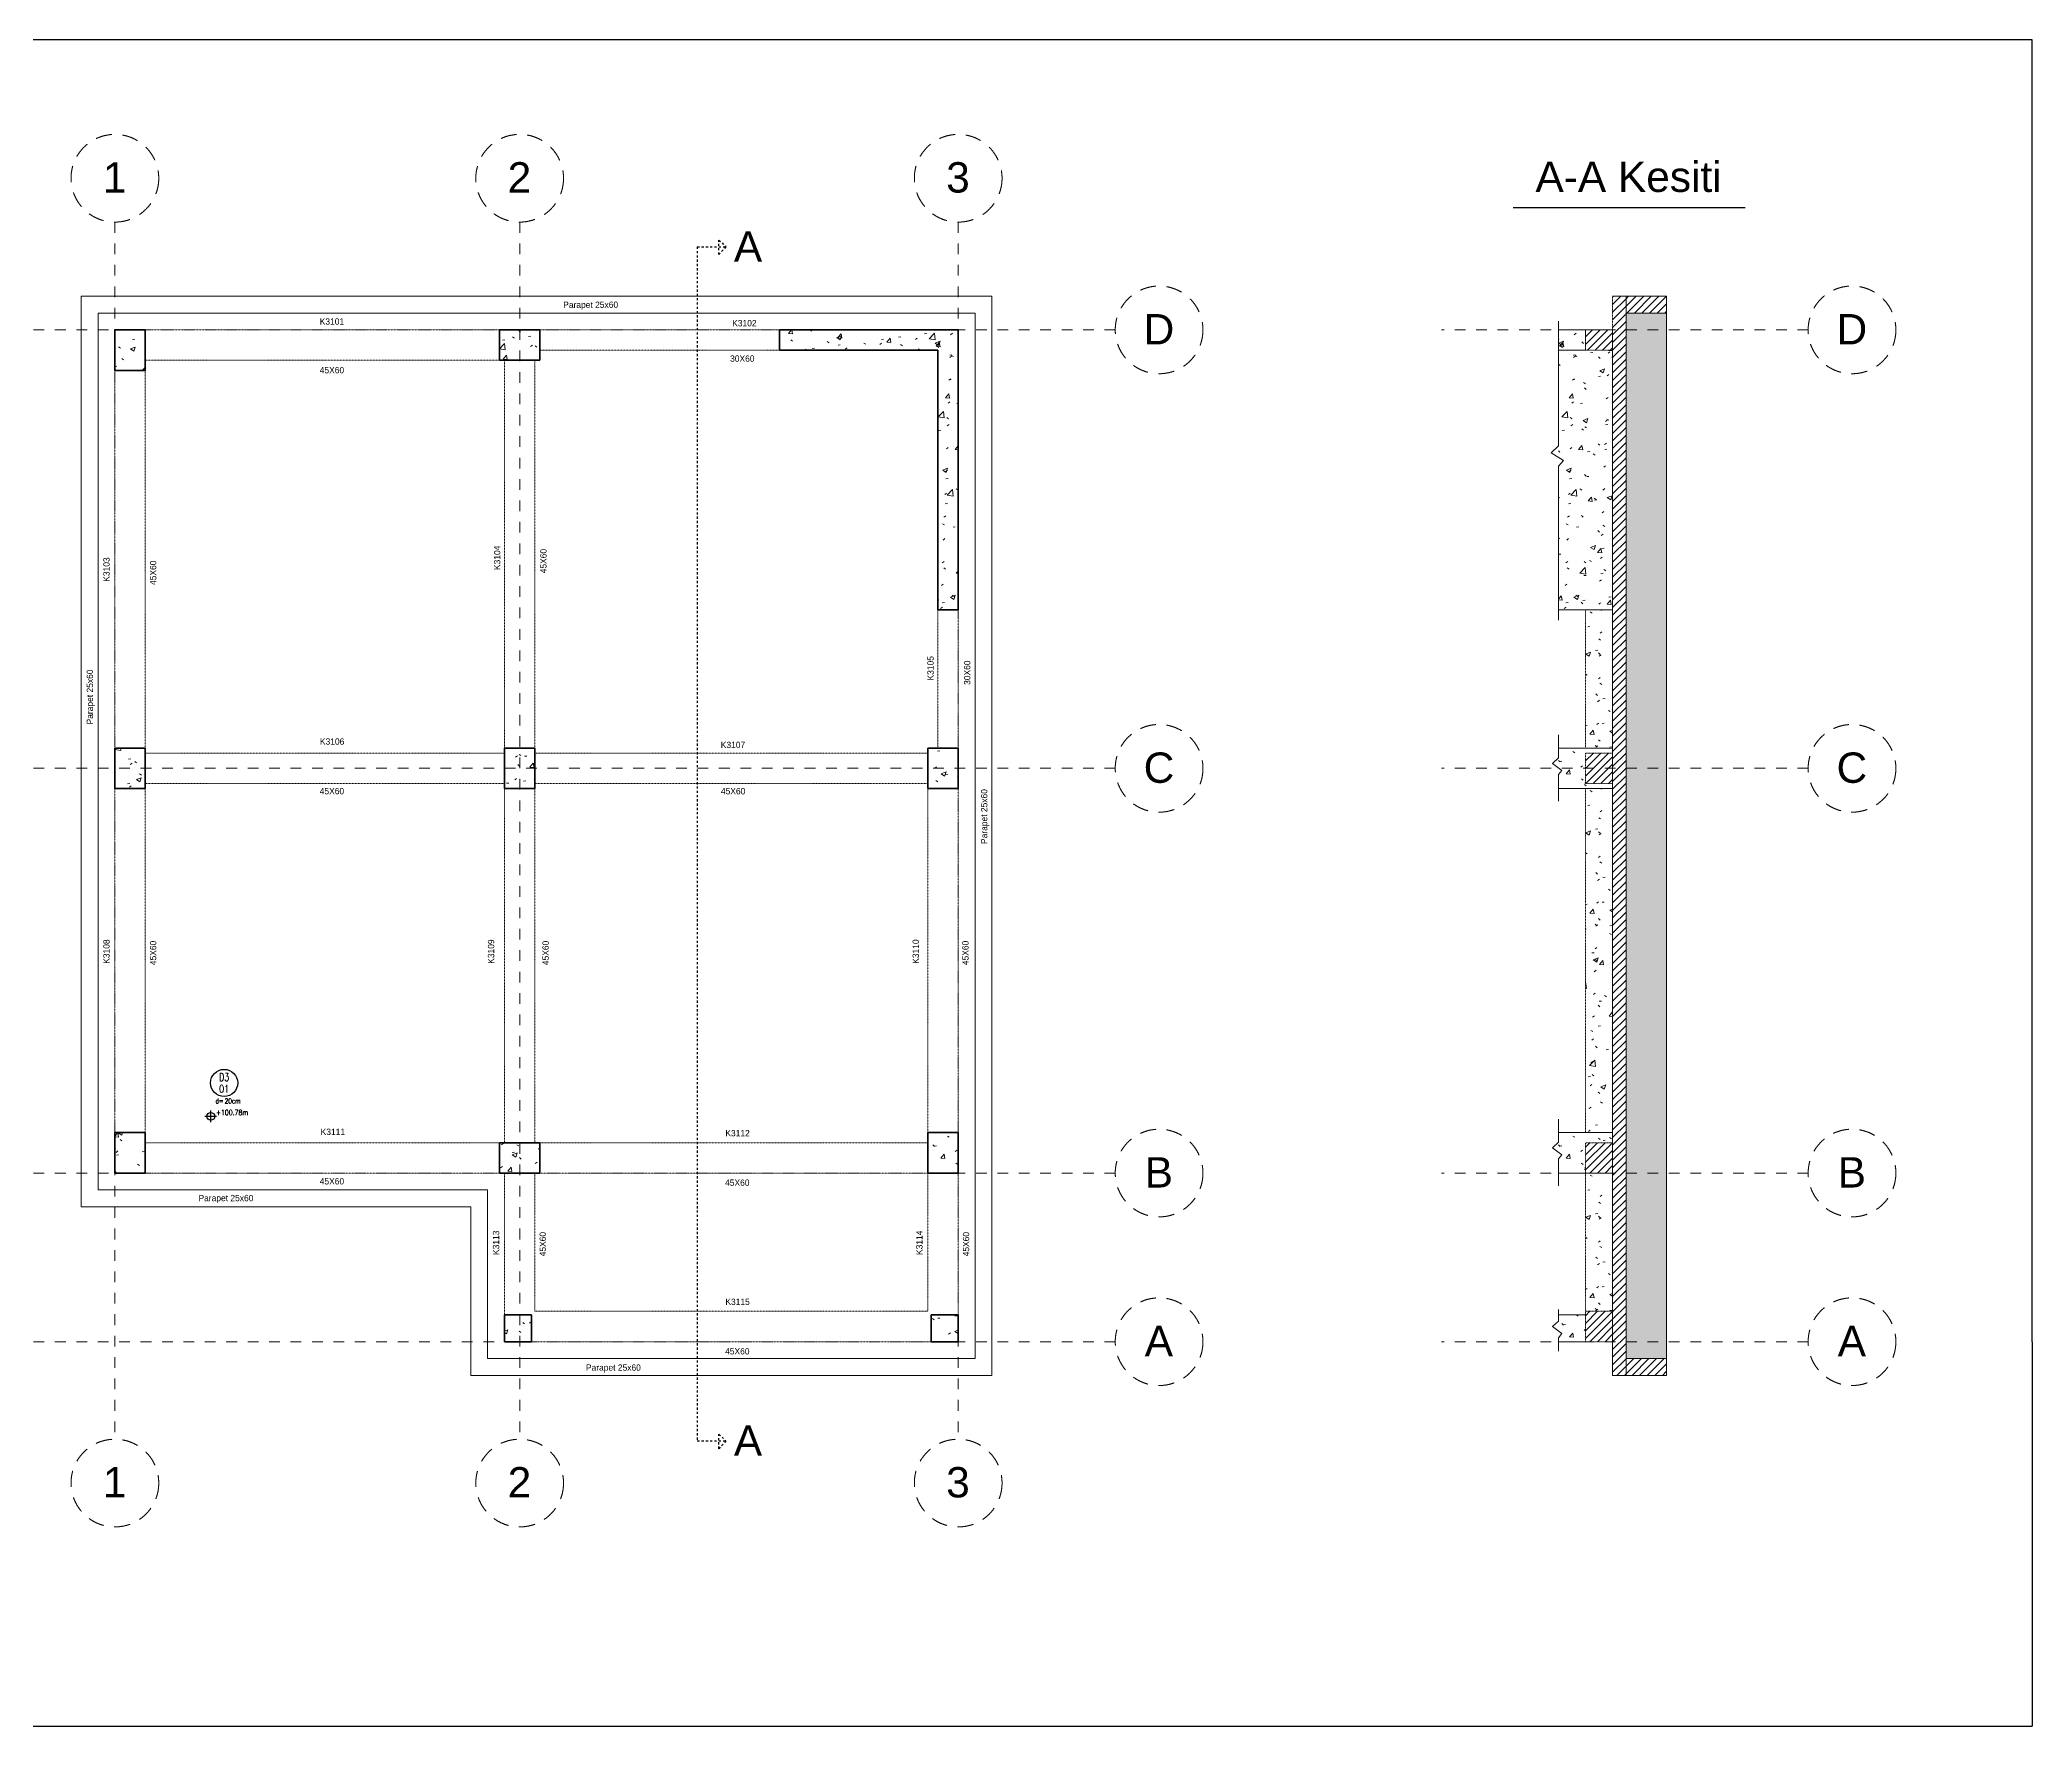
# Model space of a CAD drawing. Header units: millimetres. Extents: x -100143 to 4857, y -11822 to 13178.
# Drawn here: x -24674 to 4857, y -11822 to 13178 of the extents above; entities that cross this region are included whole.
import ezdxf
from ezdxf.enums import TextEntityAlignment as Align

# ---------------------------------------------------------------- set-up
doc = ezdxf.new("R2010")
doc.units = ezdxf.units.MM
doc.linetypes.add('Dash', pattern=[6.35, 3.175, -3.175])
doc.linetypes.add('Overhead', pattern=[3.96875, 2.38125, -1.5875])
for name, color, linetype, lineweight in [('A-FLOR', 30, 'Continuous', 9), ('A-FLOR-PATT', 8, 'Continuous', 9), ('A-WALL', 113, 'Continuous', 18), ('A-WALL-PATT', 111, 'Continuous', 35), ('S-BEAM-HDLN', 1, 'Dash', 9), ('S-COLS', 52, 'Continuous', 9), ('S-ER-DOSEME-NO', 3, 'Continuous', 30), ('S-ER-KOT-ISARETI-PLAN', 3, 'Continuous', 30), ('S-GRID', 1, 'Overhead', 9), ('S-GRID-IDEN', 1, 'Overhead', 0)]:
    doc.layers.add(name, color=color, linetype=linetype, lineweight=lineweight)
doc.styles.add('Arial', font='arial.ttf', dxfattribs={"height": 450})
doc.styles.add('S-ER-DOSEME-KALINLIGI', font='simplxtw-erd.shx', dxfattribs={"width": 0.75})
doc.styles.add('S-ER-DOSEME-NO', font='simplxtw-erd.shx', dxfattribs={"width": 0.75})
doc.styles.add('S-ER-DOSEME-TIPI', font='simplxtw-erd.shx', dxfattribs={"width": 0.75})
doc.styles.add('S-ER-KOT-ISARETI-PLAN', font='simplxtw-erd.shx', dxfattribs={"width": 0.75})
pattern_1 = [(50, (-8382.95, 99.7), (728.737, -63.756), [76.2, -838.2]), (355, (-8382.95, 99.7), (-140.972, 764.228), [60.96, -670.56]), (100.451, (-8322.2, 94.4), (587.77, 700.467), [64.76, -712.36]), (46.184, (-8382.95, 302.9), (1084.316, -168.17), [114.3, -1257.3]), (96.636, (-8292.6, 288.9), (949.61, 989.71), [97.14, -1068.54]), (351.184, (-8383, 302.9), (949.62, 989.7), [91.44, -1005.84]), (21, (-8281.35, 252.1), (606.458, -409.06), [76.2, -838.2]), (326, (-8281.35, 252.1), (247.208, 736.753), [60.96, -670.56]), (71.451, (-8230.8, 218), (853.668, 327.685), [64.76, -712.36]), (37.5, (-8382.95, 99.7), (12.3547, 338.22), [33.528, -628.904, 33.528, -647.192, -673.1]), (37.5, (-8382.95, 99.7), (12.3547, 338.22), [-1343.152, 33.528, -639.572]), (7.5, (-8382.95, 99.7), (267.279, 400.722), [33.528, -354.584, 33.528, -613.664, -256.54]), (7.5, (-8382.95, 99.7), (267.279, 400.722), [-1035.304, 33.528, -223.012]), (327.5, (-8609.52, 99.7), (542.3633, -22.9153), [33.528, -220.472, 33.528, -758.952, -1051.56]), (327.5, (-8609.52, 99.7), (542.3633, -22.9153), [-1046.48, 33.528, -1018.032]), (317.5, (-8711.1, 99.7), (592.517, 101.707), [33.528, -296.672, 33.528, -492.76, -746.76]), (317.5, (-8711.1, 99.7), (592.517, 101.707), [-856.488, 33.528, -713.232])]
pattern_2 = [(50, (-8382.95, 99.7), (728.737, -63.756), [76.2, -838.2]), (355, (-8382.95, 99.7), (-140.97, 764.23), [60.96, -670.56]), (100.451, (-8322.2, 94.4), (587.77, 700.467), [64.76, -712.36]), (46.184, (-8382.95, 302.9), (1084.32, -168.17), [114.3, -1257.3]), (96.636, (-8292.6, 288.9), (949.61, 989.71), [97.14, -1068.54]), (351.184, (-8383, 302.9), (949.62, 989.7), [91.44, -1005.84]), (21, (-8281.35, 252.1), (606.458, -409.06), [76.2, -838.2]), (326, (-8281.35, 252.1), (247.21, 736.753), [60.96, -670.56]), (71.451, (-8230.8, 218), (853.67, 327.685), [64.76, -712.36]), (37.5, (-8382.95, 99.7), (12.355, 338.22), [33.528, -628.904, 33.528, -647.192, -673.1]), (37.5, (-8382.95, 99.7), (12.355, 338.22), [-1343.152, 33.528, -639.572]), (7.5, (-8382.95, 99.7), (267.279, 400.722), [33.528, -354.584, 33.528, -613.664, -256.54]), (7.5, (-8382.95, 99.7), (267.279, 400.722), [-1035.304, 33.528, -223.012]), (327.5, (-8609.52, 99.7), (542.363, -22.915), [33.528, -220.472, 33.528, -758.952, -1051.56]), (327.5, (-8609.52, 99.7), (542.363, -22.915), [-1046.48, 33.528, -1018.032]), (317.5, (-8711.1, 99.7), (592.517, 101.707), [33.528, -296.672, 33.528, -492.76, -746.76]), (317.5, (-8711.1, 99.7), (592.517, 101.707), [-856.49, 33.53, -713.23])]
pattern_3 = [(45, (-1558.95, 8752.71), (-56.1266, 56.1266), [])]
pattern_4 = [(45, (-8382.95, 99.71), (-56.1266, 56.1266), [])]

# ---------------------------------------------------------------- blocks, each defined once
blk = doc.blocks.new('Grid - M_Grid Head - Circle-11575-Çatı Katı')
at = {"layer": 'S-GRID-IDEN'}
blk.add_circle((0, 0), 6.5, dxfattribs=at)
blk = doc.blocks.new('S-ER-DOSEME-NO')
at = {"layer": 'Defpoints'}
blk.add_point((0, 0), dxfattribs=at)
at = {"layer": 'S-ER-DOSEME-NO', "color": 3, "lineweight": 30}
blk.add_circle((17, -17), 7, dxfattribs=at)
at = {"layer": 'S-ER-DOSEME-NO', "color": 3, "lineweight": 30, "style": 'S-ER-DOSEME-KALINLIGI', "width": 0.75}
blk.add_text('d=', height=2.5, dxfattribs=at).set_placement((16.75, -25), align=Align.TOP_RIGHT)
at = {"layer": 'S-ER-DOSEME-NO', "width": 0.75}
for tag, style, p in [('DOSEMETIPI', 'S-ER-DOSEME-TIPI', (17, -14)), ('DOSEMENO', 'S-ER-DOSEME-NO', (17, -20))]:
    blk.add_attdef(tag, text='', height=4, dxfattribs=dict(at, style=style)).set_placement(p, align=Align.MIDDLE_CENTER)
at = {"layer": 'S-ER-DOSEME-NO', "color": 3, "lineweight": 30, "style": 'S-ER-DOSEME-KALINLIGI', "width": 0.75}
blk.add_attdef('DOSEMEKALINLIGI', text='', height=2.5, dxfattribs=at).set_placement((17.25, -25), align=Align.TOP_LEFT)
blk = doc.blocks.new('S-ER-KOT-ISARETI-PLAN')
at = {"layer": 'S-ER-KOT-ISARETI-PLAN'}
for p, q in [((2.25, 0), (-2.25, 0)), ((0, -2.25), (0, 2.25))]:
    blk.add_line(p, q, dxfattribs=at)
blk.add_circle((0, 0), 1.5, dxfattribs=at)
at = {"layer": 'S-ER-KOT-ISARETI-PLAN', "style": 'S-ER-KOT-ISARETI-PLAN', "width": 0.75}
blk.add_attdef('PLANKOT', (2, 0.5), '', height=2, dxfattribs=at)
blk = doc.blocks.new('Grid - M_Grid Head - Circle-11575-1_ Kat')
at = {"layer": 'S-GRID-IDEN'}
blk.add_circle((0, 0), 6.5, dxfattribs=at)

msp = doc.modelspace()

# ---------------------------------------------------------------- hatches: boundary and pattern name
at = {"layer": 'A-FLOR'}
h = msp.add_hatch(dxfattribs=at)
h.set_pattern_fill('ANSI31', color=256, scale=25, style=0)
h.set_pattern_definition(pattern_4)
h.paths.add_polyline_path([(-1163, -6622), (-1163, 9378), (-1363, 9378), (-1363, -6622)])
at = {"layer": 'A-FLOR-PATT', "ltscale": 25}
h = msp.add_hatch(dxfattribs=at)
h.set_pattern_fill('ANSI31', color=256, scale=25)
h.set_pattern_definition(pattern_4)
h.paths.add_polyline_path([(-1163, 9378), (-1163, 9128), (-563, 9128), (-563, 9378)])
at = {"layer": 'A-FLOR-PATT'}
h = msp.add_hatch(dxfattribs=at)
h.set_pattern_fill('FP_2', color=256, style=0, pattern_type=2)
h.set_pattern_definition([(50, (2488.05, 12249.7), (728.737, -63.756), [76.2, -838.2]), (355, (2488.05, 12249.7), (-140.972, 764.228), [60.96, -670.56]), (100.451, (2548.8, 12244.4), (587.77, 700.467), [64.76, -712.36]), (46.184, (2488.05, 12452.9), (1084.316, -168.17), [114.3, -1257.3]), (96.636, (2578.4, 12438.9), (949.61, 989.71), [97.14, -1068.54]), (351.184, (2488, 12452.9), (949.62, 989.7), [91.44, -1005.84]), (21, (2589.65, 12402.1), (606.458, -409.06), [76.2, -838.2]), (326, (2589.65, 12402.1), (247.208, 736.753), [60.96, -670.56]), (71.451, (2640.2, 12368), (853.668, 327.685), [64.76, -712.36]), (37.5, (2488.05, 12249.7), (12.3547, 338.22), [33.528, -628.904, 33.528, -647.192, -673.1]), (37.5, (2488.05, 12249.7), (12.3547, 338.22), [-1343.152, 33.528, -639.572]), (7.5, (2488.05, 12249.7), (267.279, 400.722), [33.528, -354.584, 33.528, -613.664, -256.54]), (7.5, (2488.05, 12249.7), (267.279, 400.722), [-1035.304, 33.528, -223.012]), (327.5, (2261.48, 12249.7), (542.3633, -22.9153), [33.528, -220.472, 33.528, -758.952, -1051.56]), (327.5, (2261.48, 12249.7), (542.3633, -22.9153), [-1046.48, 33.528, -1018.032]), (317.5, (2159.9, 12249.7), (592.517, 101.707), [33.528, -296.672, 33.528, -492.76, -746.76]), (317.5, (2159.9, 12249.7), (592.517, 101.707), [-856.488, 33.528, -713.232])])
h.paths.add_polyline_path([(-563, -6372), (-563, 9128), (-1163, 9128), (-1163, -6372)])
h = msp.add_hatch(dxfattribs=at)
h.set_pattern_fill('ANSI31', color=256, scale=25)
h.set_pattern_definition(pattern_4)
h.paths.add_polyline_path([(-563, -6622), (-563, -6372), (-1163, -6372), (-1163, -6622)])
at = {"layer": 'A-WALL-PATT', "lineweight": 9}
h = msp.add_hatch(dxfattribs=at)
h.set_pattern_fill('FP_2', color=256, style=0, pattern_type=2)
h.set_pattern_definition(pattern_2)
h.paths.add_polyline_path([(-13712, 8578), (-11062, 8578), (-11062, 8878), (-13712, 8878)], flags=0)
h = msp.add_hatch(dxfattribs=at)
h.set_pattern_fill('FP_2', color=256, style=0, pattern_type=2)
h.set_pattern_definition([(50, (860.1, 99.7), (728.737, -63.756), [76.2, -838.2]), (355, (860.1, 99.7), (-140.97, 764.23), [60.96, -670.56]), (100.451, (920.8, 94.4), (587.77, 700.467), [64.76, -712.36]), (46.184, (860.1, 302.9), (1084.32, -168.17), [114.3, -1257.3]), (96.636, (950.5, 288.9), (949.61, 989.71), [97.14, -1068.54]), (351.184, (860.1, 302.9), (949.62, 989.7), [91.44, -1005.84]), (21, (961.7, 252.1), (606.458, -409.06), [76.2, -838.2]), (326, (961.7, 252.1), (247.21, 736.75), [60.96, -670.56]), (71.451, (1012.2, 218), (853.67, 327.685), [64.76, -712.36]), (37.5, (860.1, 99.7), (12.355, 338.22), [33.528, -628.904, 33.528, -647.192, -673.1]), (37.5, (860.1, 99.7), (12.355, 338.22), [-1343.152, 33.528, -639.572]), (7.5, (860.1, 99.7), (267.279, 400.722), [33.528, -354.584, 33.528, -613.664, -256.54]), (7.5, (860.1, 99.7), (267.279, 400.722), [-1035.304, 33.528, -223.012]), (327.5, (633.53, 99.7), (542.363, -22.915), [33.528, -220.472, 33.528, -758.952, -1051.56]), (327.5, (633.53, 99.7), (542.363, -22.915), [-1046.48, 33.528, -1018.032]), (317.5, (531.93, 99.7), (592.517, 101.707), [33.528, -296.672, 33.528, -492.76, -746.76]), (317.5, (531.93, 99.7), (592.517, 101.707), [-856.49, 33.53, -713.23])])
h.paths.add_polyline_path([(-2119, 4728), (-1363, 4728), (-1363, 8578), (-1763, 8578), (-1763, 8878), (-2163, 8878), (-2163, 4728)])
h = msp.add_hatch(dxfattribs=at)
h.set_pattern_fill('FP_2', color=256, style=0, pattern_type=2)
h.set_pattern_definition(pattern_2)
h.paths.add_polyline_path([(-11362, 4728), (-11062, 4728), (-11062, 8578), (-11362, 8578), (-11362, 6982)], flags=0)
at = {"layer": 'S-BEAM-HDLN'}
h = msp.add_hatch(dxfattribs=at)
h.set_pattern_fill('ANSI31', color=256, scale=25)
h.set_pattern_definition(pattern_3)
h.paths.add_polyline_path([(-1363, 8578), (-1363, 8878), (-1763, 8878), (-1763, 8578)])
h = msp.add_hatch(dxfattribs=at)
h.set_pattern_fill('FP_2', color=256, style=0, pattern_type=2)
h.set_pattern_definition([(50, (1688.05, 7849.7), (728.737, -63.756), [76.2, -838.2]), (355, (1688.05, 7849.7), (-140.97, 764.23), [60.96, -670.56]), (100.451, (1748.8, 7844.4), (587.77, 700.47), [64.76, -712.36]), (46.184, (1688.05, 8052.9), (1084.32, -168.17), [114.3, -1257.3]), (96.636, (1778.4, 8038.9), (949.61, 989.71), [97.14, -1068.54]), (351.184, (1688, 8052.9), (949.62, 989.7), [91.44, -1005.84]), (21, (1789.65, 8002.1), (606.46, -409.06), [76.2, -838.2]), (326, (1789.65, 8002.1), (247.21, 736.75), [60.96, -670.56]), (71.451, (1840.2, 7968), (853.67, 327.685), [64.76, -712.36]), (37.5, (1688.05, 7849.7), (12.355, 338.22), [33.528, -628.904, 33.528, -647.192, -673.1]), (37.5, (1688.05, 7849.7), (12.355, 338.22), [-1343.15, 33.53, -639.57]), (7.5, (1688.05, 7849.7), (267.279, 400.722), [33.528, -354.584, 33.528, -613.664, -256.54]), (7.5, (1688.05, 7849.7), (267.279, 400.722), [-1035.304, 33.53, -223.01]), (327.5, (1461.48, 7849.7), (542.363, -22.915), [33.528, -220.472, 33.528, -758.952, -1051.56]), (327.5, (1461.48, 7849.7), (542.363, -22.915), [-1046.48, 33.53, -1018.03]), (317.5, (1359.9, 7849.7), (592.517, 101.707), [33.528, -296.672, 33.528, -492.76, -746.76]), (317.5, (1359.9, 7849.7), (592.517, 101.707), [-856.49, 33.53, -713.23])])
h.paths.add_polyline_path([(-1363, 2678), (-1363, 4728), (-1763, 4728), (-1763, 2678)])
h = msp.add_hatch(dxfattribs=at)
h.set_pattern_fill('ANSI31', color=256, scale=25)
h.set_pattern_definition(pattern_3)
h.paths.add_polyline_path([(-1363, 2378), (-1363, 2603), (-1763, 2603), (-1763, 2378)])
h.paths.add_polyline_path([(-1763, 2378), (-1763, 2153), (-1363, 2153), (-1363, 2378)])
h = msp.add_hatch(dxfattribs=at)
h.set_pattern_fill('FP_2', color=256, style=0, pattern_type=2)
h.set_pattern_definition([(50, (1688.05, 5199.7), (728.737, -63.756), [76.2, -838.2]), (355, (1688.05, 5199.7), (-140.97, 764.23), [60.96, -670.56]), (100.451, (1748.8, 5194.4), (587.77, 700.467), [64.76, -712.36]), (46.184, (1688.05, 5402.9), (1084.32, -168.17), [114.3, -1257.3]), (96.636, (1778.4, 5388.9), (949.61, 989.71), [97.14, -1068.54]), (351.184, (1688, 5402.9), (949.62, 989.7), [91.44, -1005.84]), (21, (1789.65, 5352.1), (606.458, -409.06), [76.2, -838.2]), (326, (1789.65, 5352.1), (247.21, 736.75), [60.96, -670.56]), (71.451, (1840.2, 5318), (853.67, 327.685), [64.76, -712.36]), (37.5, (1688.05, 5199.7), (12.355, 338.22), [33.528, -628.904, 33.528, -647.192, -673.1]), (37.5, (1688.05, 5199.7), (12.355, 338.22), [-1343.152, 33.528, -639.572]), (7.5, (1688.05, 5199.7), (267.279, 400.722), [33.528, -354.584, 33.528, -613.664, -256.54]), (7.5, (1688.05, 5199.7), (267.279, 400.722), [-1035.304, 33.528, -223.012]), (327.5, (1461.48, 5199.7), (542.363, -22.915), [33.528, -220.472, 33.528, -758.952, -1051.56]), (327.5, (1461.48, 5199.7), (542.363, -22.915), [-1046.48, 33.528, -1018.032]), (317.5, (1359.9, 5199.7), (592.517, 101.707), [33.528, -296.672, 33.528, -492.76, -746.76]), (317.5, (1359.9, 5199.7), (592.517, 101.707), [-856.49, 33.53, -713.23])])
h.paths.add_polyline_path([(-1363, -3022), (-1363, 2078), (-1763, 2078), (-1763, -3022)])
h = msp.add_hatch(dxfattribs=at)
h.set_pattern_fill('ANSI31', color=256, scale=25)
h.set_pattern_definition(pattern_3)
h.paths.add_polyline_path([(-1363, -3172), (-1763, -3172), (-1763, -3622), (-1363, -3622)])
h = msp.add_hatch(dxfattribs=at)
h.set_pattern_fill('FP_2', color=256, style=0, pattern_type=2)
h.set_pattern_definition([(50, (1688.05, -500.3), (728.737, -63.756), [76.2, -838.2]), (355, (1688.05, -500.3), (-140.97, 764.23), [60.96, -670.56]), (100.451, (1748.8, -505.6), (587.77, 700.47), [64.76, -712.36]), (46.184, (1688.05, -297.1), (1084.32, -168.17), [114.3, -1257.3]), (96.636, (1778.4, -311.1), (949.61, 989.71), [97.14, -1068.54]), (351.184, (1688, -297.1), (949.62, 989.7), [91.44, -1005.84]), (21, (1789.65, -347.9), (606.46, -409.06), [76.2, -838.2]), (326, (1789.65, -347.9), (247.21, 736.75), [60.96, -670.56]), (71.451, (1840.2, -382), (853.67, 327.685), [64.76, -712.36]), (37.5, (1688.05, -500.3), (12.355, 338.22), [33.528, -628.904, 33.528, -647.192, -673.1]), (37.5, (1688.05, -500.3), (12.355, 338.22), [-1343.15, 33.53, -639.57]), (7.5, (1688.05, -500.3), (267.279, 400.722), [33.528, -354.584, 33.528, -613.664, -256.54]), (7.5, (1688.05, -500.3), (267.279, 400.722), [-1035.304, 33.53, -223.01]), (327.5, (1461.48, -500.3), (542.363, -22.915), [33.528, -220.472, 33.528, -758.952, -1051.56]), (327.5, (1461.48, -500.3), (542.363, -22.915), [-1046.48, 33.53, -1018.03]), (317.5, (1359.9, -500.3), (592.517, 101.707), [33.528, -296.672, 33.528, -492.76, -746.76]), (317.5, (1359.9, -500.3), (592.517, 101.707), [-856.49, 33.53, -713.23])])
h.paths.add_polyline_path([(-1363, -5672), (-1363, -3622), (-1763, -3622), (-1763, -5672)])
h = msp.add_hatch(dxfattribs=at)
h.set_pattern_fill('ANSI31', color=256, scale=25)
h.set_pattern_definition([(45, (-1558.95, 6252.71), (-56.1266, 56.1266), [])])
h.paths.add_polyline_path([(-1363, -5672), (-1763, -5672), (-1763, -6122), (-1363, -6122)])
at = {"layer": 'S-COLS'}
h = msp.add_hatch(dxfattribs=at)
h.set_pattern_fill('FP_2', color=256, style=0, pattern_type=2)
h.set_pattern_definition(pattern_1)
h.paths.add_polyline_path([(-23112, 8278), (-23112, 8878), (-23562, 8878), (-23562, 8278)], flags=0)
h = msp.add_hatch(dxfattribs=at)
h.set_pattern_fill('FP_2', color=256, style=0, pattern_type=2)
h.set_pattern_definition(pattern_1)
h.paths.add_polyline_path([(-17262, 8428), (-17262, 8878), (-17862, 8878), (-17862, 8428)], flags=0)
h = msp.add_hatch(dxfattribs=at)
h.set_pattern_fill('FP_2', color=256, style=0, pattern_type=2)
h.set_pattern_definition(pattern_1)
h.paths.add_polyline_path([(-23112, 2078), (-23112, 2678), (-23562, 2678), (-23562, 2078)], flags=0)
h = msp.add_hatch(dxfattribs=at)
h.set_pattern_fill('FP_2', color=256, style=0, pattern_type=2)
h.set_pattern_definition(pattern_1)
h.paths.add_polyline_path([(-17337, 2078), (-17337, 2678), (-17787, 2678), (-17787, 2078)], flags=0)
h = msp.add_hatch(dxfattribs=at)
h.set_pattern_fill('FP_2', color=256, style=0, pattern_type=2)
h.set_pattern_definition(pattern_1)
h.paths.add_polyline_path([(-11062, 2078), (-11062, 2678), (-11512, 2678), (-11512, 2078)], flags=0)
h = msp.add_hatch(dxfattribs=at)
h.set_pattern_fill('FP_2', color=256, style=0, pattern_type=2)
h.set_pattern_definition([(50, (888.05, 5799.7), (728.74, -63.756), [76.2, -838.2]), (355, (888.05, 5799.7), (-140.97, 764.23), [60.96, -670.56]), (100.451, (948.8, 5794.4), (587.77, 700.47), [64.76, -712.36]), (46.184, (888.05, 6002.9), (1084.32, -168.17), [114.3, -1257.3]), (96.636, (978.4, 5988.9), (949.6, 989.7), [97.14, -1068.54]), (351.184, (888, 6002.9), (949.62, 989.7), [91.44, -1005.84]), (21, (989.65, 5952.1), (606.46, -409.06), [76.2, -838.2]), (326, (989.65, 5952.1), (247.21, 736.75), [60.96, -670.56]), (71.451, (1040.2, 5918), (853.67, 327.69), [64.76, -712.36]), (37.5, (888.05, 5799.7), (12.355, 338.22), [33.528, -628.904, 33.528, -647.192, -673.1]), (37.5, (888.05, 5799.7), (12.355, 338.22), [-1343.15, 33.53, -639.57]), (7.5, (888.05, 5799.7), (267.28, 400.722), [33.528, -354.584, 33.528, -613.664, -256.54]), (7.5, (888.05, 5799.7), (267.28, 400.722), [-1035.304, 33.53, -223.01]), (327.5, (661.48, 5799.7), (542.363, -22.915), [33.528, -220.472, 33.528, -758.952, -1051.56]), (327.5, (661.48, 5799.7), (542.363, -22.915), [-1046.48, 33.53, -1018.03]), (317.5, (559.9, 5799.7), (592.517, 101.707), [33.53, -296.67, 33.53, -492.76, -746.76]), (317.5, (559.9, 5799.7), (592.517, 101.707), [-856.49, 33.53, -713.23])])
h.paths.add_polyline_path([(-1363, 2078), (-1363, 2153), (-1763, 2153), (-1763, 2603), (-1363, 2603), (-1363, 2678), (-2163, 2678), (-2163, 2078)])
h = msp.add_hatch(dxfattribs=at)
h.set_pattern_fill('FP_2', color=256, style=0, pattern_type=2)
h.set_pattern_definition(pattern_1)
h.paths.add_polyline_path([(-23112, -3622), (-23112, -3022), (-23562, -3022), (-23562, -3622)], flags=0)
h = msp.add_hatch(dxfattribs=at)
h.set_pattern_fill('FP_2', color=256, style=0, pattern_type=2)
h.set_pattern_definition(pattern_1)
h.paths.add_polyline_path([(-17262, -3622), (-17262, -3172), (-17862, -3172), (-17862, -3622)], flags=0)
h = msp.add_hatch(dxfattribs=at)
h.set_pattern_fill('FP_2', color=256, style=0, pattern_type=2)
h.set_pattern_definition(pattern_1)
h.paths.add_polyline_path([(-11062, -3622), (-11062, -3022), (-11512, -3022), (-11512, -3622)], flags=0)
h = msp.add_hatch(dxfattribs=at)
h.set_pattern_fill('FP_2', color=256, style=0, pattern_type=2)
h.set_pattern_definition([(50, (888.05, 99.7), (728.74, -63.756), [76.2, -838.2]), (355, (888.05, 99.7), (-140.97, 764.23), [60.96, -670.56]), (100.451, (948.8, 94.4), (587.77, 700.47), [64.76, -712.36]), (46.184, (888.05, 302.9), (1084.32, -168.17), [114.3, -1257.3]), (96.636, (978.4, 288.9), (949.6, 989.7), [97.14, -1068.54]), (351.184, (888, 302.9), (949.62, 989.7), [91.44, -1005.84]), (21, (989.65, 252.1), (606.46, -409.06), [76.2, -838.2]), (326, (989.65, 252.1), (247.21, 736.75), [60.96, -670.56]), (71.451, (1040.2, 218), (853.67, 327.69), [64.76, -712.36]), (37.5, (888.05, 99.7), (12.355, 338.22), [33.528, -628.904, 33.528, -647.192, -673.1]), (37.5, (888.05, 99.7), (12.355, 338.22), [-1343.15, 33.53, -639.57]), (7.5, (888.05, 99.7), (267.28, 400.722), [33.528, -354.584, 33.528, -613.664, -256.54]), (7.5, (888.05, 99.7), (267.28, 400.722), [-1035.304, 33.53, -223.01]), (327.5, (661.48, 99.7), (542.363, -22.915), [33.528, -220.472, 33.528, -758.952, -1051.56]), (327.5, (661.48, 99.7), (542.363, -22.915), [-1046.48, 33.53, -1018.03]), (317.5, (559.9, 99.7), (592.517, 101.707), [33.53, -296.67, 33.53, -492.76, -746.76]), (317.5, (559.9, 99.7), (592.517, 101.707), [-856.49, 33.53, -713.23])])
h.paths.add_polyline_path([(-1763, -3622), (-1763, -3172), (-1363, -3172), (-1363, -3022), (-2163, -3022), (-2163, -3622)])
h = msp.add_hatch(dxfattribs=at)
h.set_pattern_fill('FP_2', color=256, style=0, pattern_type=2)
h.set_pattern_definition(pattern_1)
h.paths.add_polyline_path([(-17337, -6122), (-17337, -5672), (-17787, -5672), (-17787, -6122)], flags=0)
h = msp.add_hatch(dxfattribs=at)
h.set_pattern_fill('FP_2', color=256, style=0, pattern_type=2)
h.set_pattern_definition(pattern_1)
h.paths.add_polyline_path([(-11062, -6122), (-11062, -5672), (-11512, -5672), (-11512, -6122)], flags=0)
h = msp.add_hatch(dxfattribs=at)
h.set_pattern_fill('FP_2', color=256, style=0, pattern_type=2)
h.set_pattern_definition([(50, (938.05, -2550.3), (728.74, -63.756), [76.2, -838.2]), (355, (938.05, -2550.3), (-140.97, 764.23), [60.96, -670.56]), (100.451, (998.8, -2555.6), (587.77, 700.47), [64.76, -712.36]), (46.184, (938.05, -2347.1), (1084.32, -168.17), [114.3, -1257.3]), (96.636, (1028.4, -2361.1), (949.6, 989.7), [97.14, -1068.54]), (351.184, (938, -2347.1), (949.62, 989.7), [91.44, -1005.84]), (21, (1039.65, -2397.9), (606.46, -409.06), [76.2, -838.2]), (326, (1039.65, -2397.9), (247.21, 736.75), [60.96, -670.56]), (71.451, (1090.2, -2432), (853.67, 327.69), [64.76, -712.36]), (37.5, (938.05, -2550.3), (12.355, 338.22), [33.528, -628.904, 33.528, -647.192, -673.1]), (37.5, (938.05, -2550.3), (12.355, 338.22), [-1343.15, 33.53, -639.57]), (7.5, (938.05, -2550.3), (267.28, 400.722), [33.528, -354.584, 33.528, -613.664, -256.54]), (7.5, (938.05, -2550.3), (267.28, 400.722), [-1035.304, 33.53, -223.01]), (327.5, (711.48, -2550.3), (542.363, -22.915), [33.528, -220.472, 33.528, -758.952, -1051.56]), (327.5, (711.48, -2550.3), (542.363, -22.915), [-1046.48, 33.53, -1018.03]), (317.5, (609.9, -2550.3), (592.517, 101.707), [33.53, -296.67, 33.53, -492.76, -746.76]), (317.5, (609.9, -2550.3), (592.517, 101.707), [-856.49, 33.53, -713.23])])
h.paths.add_polyline_path([(-1763, -6122), (-1763, -5721), (-2163, -5723), (-2163, -6123)])

# ---------------------------------------------------------------- linework, layer by layer
at = {"ltscale": 50}
for p, q in [((4857, 13178), (-30143, 13178)), ((4857, -6122), (4857, 13178)), ((4857, -6122), (4857, -11822)), ((-30143, -11822), (4857, -11822))]:
    msp.add_line(p, q, dxfattribs=at)
msp.add_line((-2834, 10694), (602, 10694))
at = {"linetype": 'Dash', "ltscale": 10}
for p, q in [((-14929, 10110), (-14929, -7594)), ((-14929, 10110), (-14504, 10110)), ((-14609, 9995), (-14609, 10210)), ((-14609, 10210), (-14504, 10110)), ((-14504, 10110), (-14609, 9995)), ((-14929, -7594), (-14504, -7594)), ((-14609, -7709), (-14609, -7494)), ((-14609, -7494), (-14504, -7594)), ((-14504, -7594), (-14609, -7709))]:
    msp.add_line(p, q, dxfattribs=at)
at = {"layer": 'A-FLOR'}
for p, q in [((-10562, 9378), (-24062, 9378)), ((-24062, 9378), (-24062, -4122)), ((-10562, -6622), (-10562, 9378)), ((-1363, 9378), (-1163, 9378)), ((-1163, 9378), (-1163, -3622)), ((-1363, -3622), (-1363, 8878)), ((-1363, -6622), (-1363, -3622)), ((-1163, -3622), (-1163, -6622)), ((-24062, -4122), (-18287, -4122)), ((-18287, -4122), (-18287, -6622)), ((-18287, -6622), (-10562, -6622)), ((-1163, -6622), (-1363, -6622))]:
    msp.add_line(p, q, dxfattribs=at)
at = {"layer": 'A-FLOR-PATT', "linetype": 'Continuous'}
for p, q in [((-1163, 9378), (-563, 9378)), ((-563, 9378), (-563, -6622)), ((-1163, 9128), (-563, 9128)), ((-1163, -6372), (-563, -6372)), ((-563, -6622), (-1163, -6622))]:
    msp.add_line(p, q, dxfattribs=at)
at = {"layer": 'A-FLOR-PATT', "ltscale": 15}
for p, q in [((-10812, 9128), (-23812, 9128)), ((-23812, 9128), (-23812, -3872)), ((-10812, 9128), (-10812, -6372)), ((-23812, -3872), (-18037, -3872)), ((-18037, -6372), (-18037, -3872)), ((-10812, -6372), (-18037, -6372))]:
    msp.add_line(p, q, dxfattribs=at)
at = {"layer": 'A-WALL', "lineweight": 35}
for p, q in [((-11062, 8878), (-13712, 8878)), ((-13712, 8878), (-13712, 8578)), ((-11062, 4728), (-11062, 8878)), ((-13712, 8578), (-11362, 8578)), ((-11362, 8578), (-11362, 4728)), ((-11362, 4728), (-11062, 4728))]:
    msp.add_line(p, q, dxfattribs=at)
at = {"layer": 'A-WALL'}
for p, q in [((-2163, 9005), (-2163, 7158)), ((-1763, 8878), (-2163, 8878)), ((-1763, 8578), (-2163, 8578)), ((-2163, 7158), (-2274, 7055)), ((-2274, 7055), (-2090, 6941)), ((-2090, 6941), (-2163, 6856)), ((-2163, 6856), (-2163, 4576)), ((-1363, 4728), (-2163, 4728))]:
    msp.add_line(p, q, dxfattribs=at)
at = {"layer": 'S-BEAM-HDLN', "color": 30, "lineweight": 0}
msp.add_line((-1363, 8578), (-1363, 9378), dxfattribs=at)
at = {"layer": 'S-BEAM-HDLN'}
for p, q in [((-23562, 8878), (-17862, 8878)), ((-23562, 8278), (-23562, 8878)), ((-17862, 8878), (-11062, 8878)), ((-11062, 8878), (-11062, 2678)), ((-1763, 8578), (-1763, 8878)), ((-1763, 8878), (-1363, 8878)), ((-11362, 8578), (-17262, 8578)), ((-11362, 2678), (-11362, 8578)), ((-1763, 8578), (-1363, 8578)), ((-23562, 2678), (-23562, 8278)), ((-17787, 8428), (-23112, 8428)), ((-23112, 8428), (-23112, 2603)), ((-17787, 2603), (-17787, 8428)), ((-17337, 8428), (-17337, 2603)), ((-1763, 2678), (-1763, 4728)), ((-23562, -3622), (-23562, 2678)), ((-11062, 2678), (-11062, -3622)), ((-23112, 2603), (-17787, 2603)), ((-17337, 2603), (-11512, 2603)), ((-1363, 2603), (-1763, 2603)), ((-1763, 2603), (-1763, 2153)), ((-17787, 2153), (-23112, 2153)), ((-23112, 2153), (-23112, -3172)), ((-17787, -3172), (-17787, 2153)), ((-17337, 2153), (-17337, -3172)), ((-11512, 2153), (-17337, 2153)), ((-11512, -3172), (-11512, 2153)), ((-1763, 2153), (-1363, 2153)), ((-1763, 2078), (-1763, -3022)), ((-23112, -3172), (-17787, -3172)), ((-17337, -3172), (-11512, -3172)), ((-1363, -3172), (-1763, -3172)), ((-1763, -3172), (-1763, -3622)), ((-23112, -3622), (-23562, -3622)), ((-17787, -3622), (-23112, -3622)), ((-17787, -6122), (-17787, -3622)), ((-11512, -3622), (-17337, -3622)), ((-17337, -3622), (-17337, -5672)), ((-11512, -5672), (-11512, -3622)), ((-11062, -3622), (-11062, -6122)), ((-1763, -3622), (-1363, -3622)), ((-1763, -3622), (-1763, -5672)), ((-17337, -5672), (-11512, -5672)), ((-1363, -5672), (-1763, -5672)), ((-1763, -5672), (-1763, -6122)), ((-11062, -6122), (-17787, -6122)), ((-1763, -6122), (-1363, -6122))]:
    msp.add_line(p, q, dxfattribs=at)
at = {"layer": 'S-BEAM-HDLN', "color": 82, "lineweight": 0}
for p, q in [((-1363, 8878), (-1763, 8878)), ((-1763, 8878), (-1763, 8578)), ((-1763, 8578), (-1363, 8578))]:
    msp.add_line(p, q, dxfattribs=at)
at = {"layer": 'S-COLS', "lineweight": 35}
for p, q in [((-23562, 8878), (-23562, 8278)), ((-23112, 8878), (-23562, 8878)), ((-23112, 8278), (-23112, 8878)), ((-17262, 8878), (-17862, 8878)), ((-17862, 8878), (-17862, 8428)), ((-17262, 8428), (-17262, 8878)), ((-23562, 8278), (-23112, 8278)), ((-17862, 8428), (-17262, 8428)), ((-23562, 2678), (-23562, 2078)), ((-23112, 2678), (-23562, 2678)), ((-23112, 2078), (-23112, 2678)), ((-17787, 2678), (-17787, 2078)), ((-17337, 2678), (-17787, 2678)), ((-17337, 2078), (-17337, 2678)), ((-11512, 2678), (-11512, 2078)), ((-11062, 2678), (-11512, 2678)), ((-11062, 2078), (-11062, 2678)), ((-23562, 2078), (-23112, 2078)), ((-17787, 2078), (-17337, 2078)), ((-11512, 2078), (-11062, 2078)), ((-23562, -3022), (-23562, -3622)), ((-23112, -3022), (-23562, -3022)), ((-23112, -3622), (-23112, -3022)), ((-17262, -3172), (-17862, -3172)), ((-17862, -3172), (-17862, -3622)), ((-17262, -3622), (-17262, -3172)), ((-11512, -3022), (-11512, -3622)), ((-11062, -3022), (-11512, -3022)), ((-11062, -3622), (-11062, -3022)), ((-23562, -3622), (-23112, -3622)), ((-17862, -3622), (-17262, -3622)), ((-11512, -3622), (-11062, -3622)), ((-17387, -5722), (-17787, -5722)), ((-17787, -5722), (-17787, -6122)), ((-17387, -6122), (-17387, -5722)), ((-11462, -5722), (-11462, -6122)), ((-11062, -5722), (-11462, -5722)), ((-11062, -6122), (-11062, -5722)), ((-17787, -6122), (-17387, -6122)), ((-11462, -6122), (-11062, -6122))]:
    msp.add_line(p, q, dxfattribs=at)
at = {"layer": 'S-COLS'}
for p, q in [((-2163, 2875), (-2163, 2534)), ((-1363, 2678), (-2163, 2678)), ((-2163, 2534), (-2255, 2452)), ((-2255, 2452), (-2115, 2347)), ((-2115, 2347), (-2163, 2287)), ((-2163, 2287), (-2163, 1889)), ((-1363, 2078), (-2163, 2078)), ((-2163, -2825), (-2163, -3166)), ((-2163, -3166), (-2255, -3248)), ((-2255, -3248), (-2115, -3353)), ((-1363, -3022), (-2163, -3022)), ((-2115, -3353), (-2163, -3413)), ((-2163, -3413), (-2163, -3811)), ((-1363, -3622), (-2163, -3622)), ((-2163, -5816), (-2255, -5898)), ((-2255, -5898), (-2115, -6003)), ((-2163, -5646), (-2163, -5816)), ((-1763, -5722), (-2163, -5722)), ((-2115, -6003), (-2163, -6063)), ((-2163, -6063), (-2163, -6262)), ((-1763, -6122), (-2163, -6122))]:
    msp.add_line(p, q, dxfattribs=at)
at = {"layer": 'S-GRID', "linetype": 'Dash', "ltscale": 50}
for p, q in [((-23562, 10476), (-23562, -7568)), ((-17562, 10476), (-17562, -7568)), ((-11062, 10476), (-11062, -7568)), ((-8734, 8878), (-26822, 8878)), ((1537, 8878), (-3896, 8878)), ((-8734, 2378), (-26822, 2378)), ((1537, 2378), (-3896, 2378)), ((-8734, -3622), (-26822, -3622)), ((1537, -3622), (-3896, -3622)), ((-8734, -6122), (-26822, -6122)), ((1537, -6122), (-3896, -6122))]:
    msp.add_line(p, q, dxfattribs=at)

# ---------------------------------------------------------------- block references
at = {"layer": 'S-ER-DOSEME-NO', "xscale": 28.78159642956647, "yscale": 28.78159642956647, "zscale": 28.78159642956647}
msp.add_blockref('S-ER-DOSEME-NO', (-22432, -1797), dxfattribs=at).add_auto_attribs({'DOSEMENO': '01', 'DOSEMETIPI': 'D3', 'DOSEMEKALINLIGI': '20cm'})
at = {"layer": 'S-ER-KOT-ISARETI-PLAN', "xscale": 38.37546190608862, "yscale": 38.37546190608862, "zscale": 38.37546190608862}
msp.add_blockref('S-ER-KOT-ISARETI-PLAN', (-22141, -2782), dxfattribs=at).add_auto_attribs({'PLANKOT': '+100.78m'})
at = {"layer": 'S-GRID-IDEN', "xscale": 99.99999999999993, "yscale": 99.99999999999993, "zscale": 99.99999999999993}
for p, rotation in [((-23562, 11126), 180), ((-17562, 11126), 180), ((-11062, 11126), 180), ((-8084, 8878), 89.99999999999982), ((-8084, 2378), 89.99999999999982), ((-8084, -3622), 89.99999999999982), ((-8084, -6122), 89.99999999999982), ((-23562, -8218), 180), ((-17562, -8218), 180), ((-11062, -8218), 180)]:
    msp.add_blockref('Grid - M_Grid Head - Circle-11575-Çatı Katı', p, dxfattribs=dict(at, rotation=rotation))
at = {"layer": 'S-GRID-IDEN', "linetype": 'Overhead', "xscale": 99.99999999999993, "yscale": 99.99999999999993, "zscale": 99.99999999999993, "rotation": 89.99999999999982}
for p in [(2187, 8878), (2187, 2378), (2187, -3622), (2187, -6122)]:
    msp.add_blockref('Grid - M_Grid Head - Circle-11575-1_ Kat', p, dxfattribs=at)

# ---------------------------------------------------------------- texts
at = {"char_height": 450, "attachment_point": 1, "style": 'Arial'}
for s, insert, width in [('A-A Kesiti', (-2505, 11373), 2768.79), ('A', (-14387, 10340), 424.89), ('A', (-14387, -7364), 424.89)]:
    msp.add_mtext(s, dxfattribs=dict(at, insert=insert, width=width))
at = {"ltscale": 50, "char_height": 93.6, "attachment_point": 5}
for s, insert in [('Parapet 25x60', (-16510, 9237)), ('K3101', (-20345, 9002)), ('K3102', (-14231, 8977)), ('45X60', (-20345, 8280)), ('30X60', (-14262, 8452)), ('K3106', (-20342, 2775)), ('K3107', (-14400, 2725)), ('45X60', (-20345, 2039)), ('45X60', (-14398, 2039)), ('K3111', (-20331, -3012)), ('K3112', (-14332, -3031)), ('45X60', (-20345, -3745)), ('45X60', (-14336, -3765)), ('Parapet 25x60', (-21916, -4007)), ('K3115', (-14332, -5531)), ('Parapet 25x60', (-16173, -6520)), ('45X60', (-14336, -6265))]:
    msp.add_mtext_dynamic_manual_height_columns(s, width=351936, gutter_width=468, heights=[0], dxfattribs=dict(at, insert=insert))
at = {"ltscale": 50, "char_height": 93.6, "attachment_point": 5, "rotation": 90}
for s, insert in [('K3104', (-17896, 5499)), ('45X60', (-17210, 5450)), ('K3103', (-23687, 5325)), ('45X60', (-22995, 5277)), ('K3105', (-11472, 3861)), ('30X60', (-10928, 3796)), ('Parapet 25x60', (-23919, 3436)), ('Parapet 25x60', (-10663, 1663)), ('K3108', (-23687, -339)), ('45X60', (-22995, -359)), ('K3109', (-17986, -339)), ('45X60', (-17177, -359)), ('K3110', (-11691, -339)), ('45X60', (-10955, -359)), ('K3113', (-17912, -4656)), ('45X60', (-17220, -4676)), ('K3114', (-11637, -4656)), ('45X60', (-10945, -4676))]:
    msp.add_mtext_dynamic_manual_height_columns(s, width=351936, gutter_width=468, heights=[0], dxfattribs=dict(at, insert=insert))
at = {"layer": 'S-GRID-IDEN', "char_height": 450, "attachment_point": 1, "style": 'Arial'}
for s, insert, width in [('\\fArial|b0|i0|c162|p34|;1', (-23740, 11364), 424.89), ('\\fArial|b0|i0|c162|p34|;2', (-17740, 11364), 424.89), ('\\fArial|b0|i0|c162|p34|;3', (-11240, 11364), 424.89), ('\\fArial|b0|i0|c162|p34|;D', (-8313, 9113), 553.16), ('\\fArial|b0|i0|c162|p34|;D', (1958, 9113), 553.16), ('\\fArial|b0|i0|c162|p34|;C', (-8313, 2613), 553.16), ('\\fArial|b0|i0|c162|p34|;C', (1958, 2613), 553.16), ('\\fArial|b0|i0|c162|p34|;B', (-8297, -3387), 513.08), ('\\fArial|b0|i0|c162|p34|;B', (1975, -3387), 513.08), ('\\fArial|b0|i0|c162|p34|;A', (-8297, -5887), 513.08), ('\\fArial|b0|i0|c162|p34|;A', (1975, -5887), 513.08), ('\\fArial|b0|i0|c162|p34|;1', (-23740, -7981), 424.89), ('\\fArial|b0|i0|c162|p34|;2', (-17740, -7981), 424.89), ('\\fArial|b0|i0|c162|p34|;3', (-11240, -7981), 424.89)]:
    msp.add_mtext(s, dxfattribs=dict(at, insert=insert, width=width))

doc.saveas('drawing.dxf')
